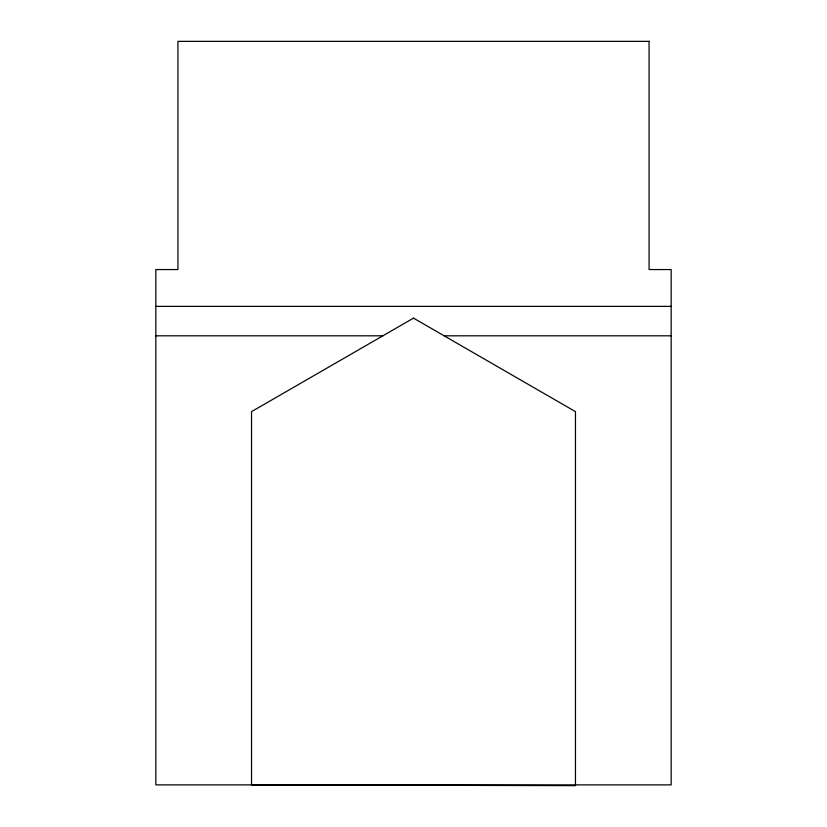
<?xml version="1.0" encoding="UTF-8"?>
<svg xmlns="http://www.w3.org/2000/svg" width="827" height="827" viewBox="0 0 827 827"><rect width="100%" height="100%" fill="white"/><g stroke="black" fill="none" stroke-linecap="round" stroke-linejoin="round"><path stroke-width="1.24" d="M155.838 306.372L671.162 306.372M155.838 335.814L382.86 335.814M444.14 335.814L671.162 335.814M413.5 318.126L251.542 411.629L251.542 784.875L575.458 785.65L575.458 411.629L413.5 318.126M649.071 41.35L177.929 41.35L177.929 269.561L155.838 269.561L155.838 784.875L671.162 784.875L671.162 269.561L649.071 269.561L649.071 41.35"/></g></svg>
